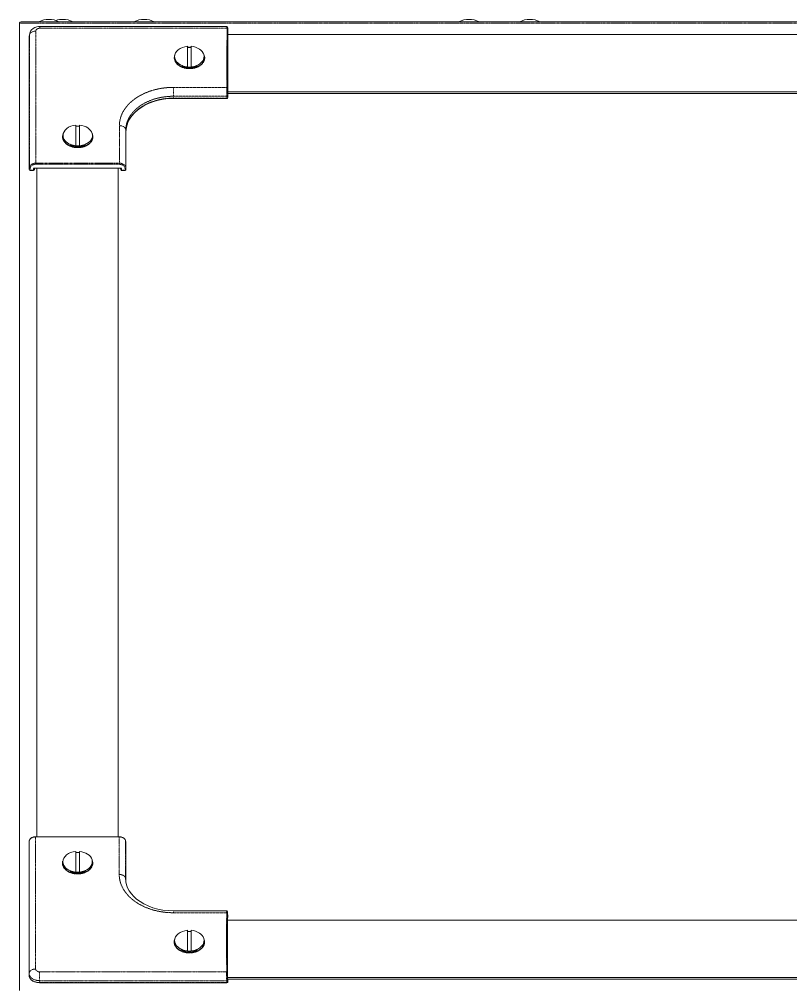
# Model space of a CAD drawing. Header units: millimetres. Extents: x 46989 to 543236, y 252623 to 526638.
# Drawn here: x 127917 to 134755, y 495613 to 504194 of the extents above; entities that cross this region are included whole.
import ezdxf

# ---------------------------------------------------------------- set-up
doc = ezdxf.new("R2010")
doc.units = ezdxf.units.MM
doc.linetypes.add('PHANTOM', pattern=[20, 10, -2, 2, -2, 2, -2])

msp = doc.modelspace()

# ---------------------------------------------------------------- linework, layer by layer
at = {"color": 7, "lineweight": 13, "ltscale": 0.000101255}
msp.add_line((127917.3, 504159.2), (127917.3, 504162.1), dxfattribs=at)
at = {"color": 7, "linetype": 'PHANTOM', "lineweight": 13, "ltscale": 0.03937}
for p, q in [((127917.3, 504159.2), (162387.3, 504159.2)), ((128098.4, 504114.7), (129755.2, 504114.7)), ((128005, 502861.1), (128005, 504034.8)), ((128006, 502878.1), (128006, 504051.1)), ((128062.8, 502918), (128062.8, 504089.6)), ((128804.3, 502918), (128062.8, 502918)), ((128804.3, 502908), (128062.8, 502908)), ((128823.1, 502874.6), (128044.1, 502874.6)), ((128004.6, 495731.5), (128004.6, 496904.5)), ((128061.4, 495769.9), (128061.4, 496941.5)), ((128061.4, 496941.5), (128802.9, 496941.5)), ((128003.6, 495715.2), (128003.6, 496888.9)), ((129753.8, 495744.8), (128096.9, 495744.8)), ((129755.9, 495666.1), (128096.9, 495666.1)), ((129756.9, 495649.1), (128096.9, 495649.1))]:
    msp.add_line(p, q, dxfattribs=at)
at = {"color": 7, "lineweight": 13, "ltscale": 0.03937}
for p, q in [((127917.3, 504159.2), (127917.3, 495579.7)), ((127939.1, 504171.9), (162365.5, 504171.9)), ((128098.4, 504131.4), (129755.9, 504131.4)), ((129112.7, 504172.2), (132353.9, 504172.2)), ((132532.7, 504172.2), (135773.9, 504172.2)), ((128005, 502860.8), (128005, 504034.6)), ((160540.9, 504060.4), (129764.4, 504060.4)), ((129764.4, 503551.3), (160540.9, 503551.3)), ((129764.6, 503537), (160540.7, 503537)), ((128813, 502872.2), (128054.2, 502872.2)), ((128072.5, 502872.2), (128072.5, 496943.6)), ((128792.5, 496943.6), (128792.5, 502872.2)), ((128061.4, 496943.6), (128802.9, 496943.6)), ((128003.5, 495714.9), (128003.5, 496888.7)), ((160540.2, 496203.7), (129763, 496203.7)), ((129756.9, 495646.8), (128096.9, 495646.8)), ((129763, 495694.6), (160540.2, 495694.6)), ((129763.8, 495680.3), (160539.3, 495680.3))]:
    msp.add_line(p, q, dxfattribs=at)
at = {"color": 7, "lineweight": 13, "ltscale": 1.10536e-05}
msp.add_line((127954.4, 504171.9), (127954.4, 504172.2), dxfattribs=at)
at = {"color": 7, "lineweight": 13, "ltscale": 0.000219811}
msp.add_line((127954.4, 504172.2), (127960.7, 504172.2), dxfattribs=at)
at = {"color": 7, "lineweight": 13, "ltscale": 0.014052}
msp.add_line((127960.7, 504172.2), (128365.4, 504172.2), dxfattribs=at)
at = {"color": 7, "lineweight": 13, "ltscale": 1.08434e-05}
for p, q in [((127960.7, 504172.2), (127960.7, 504171.9)), ((128365.4, 504172.2), (128365.4, 504171.9)), ((128367.3, 504172.2), (128367.3, 504171.9))]:
    msp.add_line(p, q, dxfattribs=at)
at = {"color": 7, "lineweight": 13, "ltscale": 0.003125}
for p, q in [((128089.1, 504172.2), (128179.1, 504172.2)), ((128933.3, 504171.9), (129023.3, 504171.9)), ((131813.3, 504172.2), (131903.3, 504172.2)), ((132353.3, 504171.9), (132443.3, 504171.9))]:
    msp.add_line(p, q, dxfattribs=at)
at = {"color": 7, "linetype": 'PHANTOM', "lineweight": 13, "ltscale": 0.000578452}
msp.add_line((128098.4, 504114.7), (128098.4, 504131.4), dxfattribs=at)
at = {"color": 7, "lineweight": 13, "ltscale": 0.002742}
for p, q in [((128179.1, 504172.2), (128258.1, 504172.2)), ((129023.3, 504171.9), (129102.3, 504171.9)), ((131903.3, 504172.2), (131982.3, 504172.2)), ((132443.3, 504171.9), (132522.3, 504171.9))]:
    msp.add_line(p, q, dxfattribs=at)
at = {"color": 7, "lineweight": 13, "ltscale": 0.000382551}
for p, q in [((128258.1, 504172.2), (128269.1, 504172.2)), ((128382.3, 504172.2), (128393.3, 504172.2)), ((129102.3, 504171.9), (129113.3, 504171.9)), ((131982.3, 504172.2), (131993.3, 504172.2)), ((132522.3, 504171.9), (132533.3, 504171.9))]:
    msp.add_line(p, q, dxfattribs=at)
at = {"color": 7, "lineweight": 13, "ltscale": 0.001148}
msp.add_line((128349.2, 504172.2), (128382.3, 504172.2), dxfattribs=at)
at = {"color": 7, "lineweight": 13, "ltscale": 6.46997e-05}
msp.add_line((128367.3, 504172.2), (128365.4, 504172.2), dxfattribs=at)
at = {"color": 7, "lineweight": 13, "ltscale": 0.019674}
msp.add_line((128367.3, 504172.2), (128933.9, 504172.2), dxfattribs=at)
at = {"color": 7, "linetype": 'PHANTOM', "lineweight": 13, "ltscale": 0.018205}
for p, q in [((129755.2, 504114.7), (129755.2, 503590.4)), ((129762.4, 504109.8), (129762.4, 503585.5)), ((129753.8, 496269.1), (129753.8, 495744.8)), ((129761, 496264.2), (129761, 495739.9))]:
    msp.add_line(p, q, dxfattribs=at)
at = {"color": 7, "lineweight": 13, "ltscale": 0.000542271}
for p, q in [((129765.5, 504096), (129764.5, 504111.6)), ((128860.7, 496889.1), (128859.7, 496904.7))]:
    msp.add_line(p, q, dxfattribs=at)
at = {"color": 7, "linetype": 'PHANTOM', "lineweight": 13, "ltscale": 0.000542275}
for p, q in [((129765.5, 504095.7), (129764.5, 504111.3)), ((128003.6, 496888.9), (128004.6, 496904.5)), ((128860.7, 496888.9), (128859.7, 496904.5))]:
    msp.add_line(p, q, dxfattribs=at)
at = {"color": 7, "linetype": 'PHANTOM', "lineweight": 13, "ltscale": 0.000566946}
for p, q in [((128006, 504051.1), (128005, 504034.8)), ((128859.7, 496570), (128860.7, 496553.7)), ((128004.6, 495731.5), (128003.6, 495715.2))]:
    msp.add_line(p, q, dxfattribs=at)
at = {"color": 7, "lineweight": 13, "ltscale": 0.000107883}
msp.add_line((128005, 504034.6), (128005.1, 504037.7), dxfattribs=at)
at = {"color": 7, "lineweight": 13, "ltscale": 0.000565863}
msp.add_line((128006.1, 504054), (128005.1, 504037.7), dxfattribs=at)
at = {"color": 7, "linetype": 'PHANTOM', "lineweight": 13, "ltscale": 0.019128}
for p, q in [((129764.4, 503540.2), (129764.4, 504091)), ((129763, 496245.4), (129763, 495694.6))]:
    msp.add_line(p, q, dxfattribs=at)
at = {"color": 7, "linetype": 'PHANTOM', "lineweight": 13, "ltscale": 0.000592931}
for p, q in [((129764.4, 504091), (129765.5, 504074)), ((129763, 496245.4), (129764.1, 496228.4))]:
    msp.add_line(p, q, dxfattribs=at)
at = {"color": 7, "linetype": 'PHANTOM', "lineweight": 13, "ltscale": 2.2529e-05}
msp.add_line((129764.4, 504090.4), (129764.4, 504091), dxfattribs=at)
at = {"color": 7, "lineweight": 13, "ltscale": 0.019098}
for p, q in [((129764.4, 503540.4), (129764.4, 504090.4)), ((129763, 496244.8), (129763, 495694.8))]:
    msp.add_line(p, q, dxfattribs=at)
at = {"color": 7, "lineweight": 13, "ltscale": 1.61689e-05}
for p, q in [((129765.5, 504095.5), (129765.5, 504096)), ((128003.5, 496888.7), (128003.6, 496889.1)), ((128860.7, 496889.1), (128860.7, 496888.7))]:
    msp.add_line(p, q, dxfattribs=at)
at = {"color": 7, "linetype": 'PHANTOM', "lineweight": 13, "ltscale": 0.00075492}
for p, q in [((129765.5, 504095.7), (129765.5, 504074)), ((129765.5, 503521.6), (129765.5, 503499.8)), ((129764.1, 496228.4), (129764.1, 496250.1)), ((129764.1, 495654.2), (129764.1, 495676))]:
    msp.add_line(p, q, dxfattribs=at)
at = {"color": 7, "lineweight": 13, "ltscale": 0.00075492}
for p, q in [((129765.5, 504095.5), (129765.5, 504073.8)), ((129765.5, 503521.3), (129765.5, 503499.6)), ((129764.1, 496228.2), (129764.1, 496249.9)), ((129764.1, 495654), (129764.1, 495675.7))]:
    msp.add_line(p, q, dxfattribs=at)
at = {"color": 7, "lineweight": 13, "ltscale": 0.001831}
for p, q in [((129408, 503954.6), (129408, 503901.9)), ((129440.5, 503901.9), (129440.5, 503954.6)), ((128418.7, 503255.4), (128418.7, 503202.6)), ((128451.3, 503202.6), (128451.3, 503255.4)), ((128417.2, 496812.7), (128417.2, 496759.9)), ((128449.8, 496759.9), (128449.8, 496812.7)), ((129408, 496113.2), (129408, 496060.4)), ((129440.5, 496060.4), (129440.5, 496113.2))]:
    msp.add_line(p, q, dxfattribs=at)
at = {"color": 7, "lineweight": 13, "ltscale": 0.004519}
for p, q in [((129408, 503901.9), (129408, 503771.8)), ((129440.5, 503771.8), (129440.5, 503901.9)), ((128418.7, 503202.6), (128418.7, 503072.5)), ((128451.3, 503072.5), (128451.3, 503202.6)), ((128417.2, 496759.9), (128417.2, 496629.8)), ((128449.8, 496629.8), (128449.8, 496759.9)), ((129408, 496060.4), (129408, 495930.3)), ((129440.5, 495930.3), (129440.5, 496060.4))]:
    msp.add_line(p, q, dxfattribs=at)
at = {"color": 7, "lineweight": 13, "ltscale": 0.001145}
for p, q in [((129390.5, 503770.8), (129359.9, 503783.1)), ((129458.1, 503770.8), (129488.7, 503783.1)), ((128401.2, 503071.5), (128370.6, 503083.8)), ((128468.8, 503071.5), (128499.4, 503083.8)), ((128399.7, 496628.8), (128369.1, 496641.1)), ((128467.3, 496628.8), (128497.9, 496641.1)), ((129390.5, 495929.3), (129359.9, 495941.6)), ((129458.1, 495929.3), (129488.7, 495941.6))]:
    msp.add_line(p, q, dxfattribs=at)
at = {"color": 7, "linetype": 'PHANTOM', "lineweight": 13, "ltscale": 0.000224625}
msp.add_line((129381.8, 503767.5), (129385.9, 503772.6), dxfattribs=at)
at = {"color": 7, "lineweight": 13, "ltscale": 2.38494e-05}
for p, q in [((129408, 503771.1), (129408, 503771.8)), ((129440.5, 503771.8), (129440.5, 503771.1)), ((128418.7, 503071.8), (128418.7, 503072.5)), ((128451.3, 503072.5), (128451.3, 503071.8)), ((129408, 495929.6), (129408, 495930.3)), ((129440.5, 495930.3), (129440.5, 495929.6))]:
    msp.add_line(p, q, dxfattribs=at)
at = {"color": 7, "linetype": 'PHANTOM', "lineweight": 13, "ltscale": 0.000209868}
msp.add_line((129424.3, 503758.4), (129424.3, 503764.5), dxfattribs=at)
at = {"color": 7, "linetype": 'PHANTOM', "lineweight": 13, "ltscale": 0.000262126}
msp.add_line((129470.5, 503768), (129465.8, 503773.9), dxfattribs=at)
at = {"color": 7, "linetype": 'PHANTOM', "lineweight": 13, "ltscale": 6.95e-05}
msp.add_line((129490.7, 503781.8), (129488.8, 503782.5), dxfattribs=at)
at = {"color": 7, "lineweight": 13, "ltscale": 3.47824e-05}
msp.add_line((129492.6, 503783.7), (129492.5, 503784.7), dxfattribs=at)
at = {"color": 7, "linetype": 'PHANTOM', "lineweight": 13, "ltscale": 0.002731}
for p, q in [((129284.3, 503590.4), (129284.3, 503511.7)), ((128096.9, 495744.8), (128096.9, 495666.1))]:
    msp.add_line(p, q, dxfattribs=at)
at = {"color": 7, "linetype": 'PHANTOM', "lineweight": 13, "ltscale": 0.016352}
for p, q in [((129755.2, 503590.4), (129284.3, 503590.4)), ((129282.8, 496269.1), (129753.8, 496269.1))]:
    msp.add_line(p, q, dxfattribs=at)
at = {"color": 7, "linetype": 'PHANTOM', "lineweight": 13, "ltscale": 0.016424}
msp.add_line((129757.3, 503511.7), (129284.3, 503511.7), dxfattribs=at)
at = {"color": 7, "linetype": 'PHANTOM', "lineweight": 13, "ltscale": 0.000590557}
for p, q in [((129284.3, 503511.7), (129284.3, 503494.7)), ((128096.9, 495666.1), (128096.9, 495649.1))]:
    msp.add_line(p, q, dxfattribs=at)
at = {"color": 7, "linetype": 'PHANTOM', "lineweight": 13, "ltscale": 0.000591588}
for p, q in [((129758.3, 503494.7), (129757.3, 503511.7)), ((128012.2, 502856), (128013.2, 502873)), ((128855, 502856), (128854, 502873))]:
    msp.add_line(p, q, dxfattribs=at)
at = {"color": 7, "lineweight": 13, "ltscale": 7.06278e-06}
msp.add_line((129764.4, 503540.2), (129764.4, 503540.4), dxfattribs=at)
at = {"color": 7, "linetype": 'PHANTOM', "lineweight": 13, "ltscale": 0.000646864}
for p, q in [((129764.4, 503540.2), (129765.5, 503521.6)), ((129763, 495694.6), (129764.1, 495676))]:
    msp.add_line(p, q, dxfattribs=at)
at = {"color": 7, "lineweight": 13, "ltscale": 7.74774e-06}
msp.add_line((129764.4, 503540.2), (129764.4, 503539.9), dxfattribs=at)
at = {"color": 7, "lineweight": 13, "ltscale": 0.000632062}
msp.add_line((129764.4, 503539.9), (129765.5, 503521.8), dxfattribs=at)
at = {"color": 7, "linetype": 'PHANTOM', "lineweight": 13, "ltscale": 0.000591591}
for p, q in [((129765.5, 503499.8), (129764.5, 503516.8)), ((128005, 502861.1), (128006, 502878.1)), ((128862.2, 502861.1), (128861.2, 502878.1)), ((129756.9, 495649.1), (129755.9, 495666.1))]:
    msp.add_line(p, q, dxfattribs=at)
at = {"color": 7, "lineweight": 13, "ltscale": 1.48142e-05}
for p, q in [((129765.5, 503521.3), (129765.5, 503521.8)), ((129764.1, 495675.7), (129764, 495676.2))]:
    msp.add_line(p, q, dxfattribs=at)
at = {"color": 7, "linetype": 'PHANTOM', "lineweight": 13, "ltscale": 0.016459}
msp.add_line((129758.3, 503494.7), (129284.3, 503494.7), dxfattribs=at)
at = {"color": 7, "linetype": 'PHANTOM', "lineweight": 13, "ltscale": 8.10999e-05}
for p, q in [((129284.3, 503494.7), (129284.3, 503492.4)), ((129758.3, 503494.7), (129758.3, 503492.4)), ((128096.9, 495646.8), (128096.9, 495649.1)), ((129756.9, 495646.8), (129756.9, 495649.1))]:
    msp.add_line(p, q, dxfattribs=at)
at = {"color": 7, "lineweight": 13, "ltscale": 0.016459}
msp.add_line((129758.3, 503492.4), (129284.3, 503492.4), dxfattribs=at)
at = {"color": 7, "linetype": 'PHANTOM', "lineweight": 13, "ltscale": 0.011563}
for p, q in [((128804.3, 503251), (128804.3, 502918)), ((128802.9, 496941.5), (128802.9, 496608.5))]:
    msp.add_line(p, q, dxfattribs=at)
at = {"color": 7, "linetype": 'PHANTOM', "lineweight": 13, "ltscale": 0.011613}
for p, q in [((128861.2, 503212.5), (128861.2, 502878.1)), ((128859.7, 496904.5), (128859.7, 496570))]:
    msp.add_line(p, q, dxfattribs=at)
at = {"color": 7, "linetype": 'PHANTOM', "lineweight": 13, "ltscale": 0.000566916}
msp.add_line((128861.2, 503212.5), (128862.2, 503196.2), dxfattribs=at)
at = {"color": 7, "linetype": 'PHANTOM', "lineweight": 13, "ltscale": 0.011638}
for p, q in [((128862.2, 503196.2), (128862.2, 502861.1)), ((128860.7, 496888.9), (128860.7, 496553.7))]:
    msp.add_line(p, q, dxfattribs=at)
at = {"color": 7, "lineweight": 13, "ltscale": 0.011638}
for p, q in [((128862.2, 503196), (128862.2, 502860.8)), ((128860.7, 496888.7), (128860.7, 496553.5))]:
    msp.add_line(p, q, dxfattribs=at)
at = {"color": 7, "lineweight": 13, "ltscale": 3.63738e-05}
msp.add_line((128366.9, 503085.3), (128367.1, 503084.3), dxfattribs=at)
at = {"color": 7, "lineweight": 13, "ltscale": 6.47447e-05}
msp.add_line((128367.5, 503085.1), (128368, 503083.3), dxfattribs=at)
at = {"color": 7, "linetype": 'PHANTOM', "lineweight": 13, "ltscale": 6.41343e-05}
msp.add_line((128501.3, 503082.5), (128499.6, 503083.2), dxfattribs=at)
at = {"color": 7, "lineweight": 13, "ltscale": 2.32731e-05}
msp.add_line((128503.3, 503084.7), (128503.2, 503085.4), dxfattribs=at)
at = {"color": 7, "linetype": 'PHANTOM', "lineweight": 13, "ltscale": 0.00028817}
msp.add_line((128391.4, 503066.8), (128396.6, 503073.3), dxfattribs=at)
at = {"color": 7, "linetype": 'PHANTOM', "lineweight": 13, "ltscale": 0.000254744}
msp.add_line((128435, 503057.8), (128435, 503065.2), dxfattribs=at)
at = {"color": 7, "linetype": 'PHANTOM', "lineweight": 13, "ltscale": 0.000280491}
msp.add_line((128481.6, 503068.3), (128476.6, 503074.6), dxfattribs=at)
at = {"color": 7, "linetype": 'PHANTOM', "lineweight": 13, "ltscale": 0.000345666}
for p, q in [((128062.8, 502918), (128062.8, 502908)), ((128804.3, 502918), (128804.3, 502908))]:
    msp.add_line(p, q, dxfattribs=at)
at = {"color": 7, "linetype": 'PHANTOM', "lineweight": 13, "ltscale": 0.001068}
for p, q in [((128012.2, 502856), (128043, 502856)), ((128824.2, 502856), (128855, 502856))]:
    msp.add_line(p, q, dxfattribs=at)
at = {"color": 7, "linetype": 'PHANTOM', "lineweight": 13, "ltscale": 8.11299e-05}
for p, q in [((128012.2, 502853.6), (128012.2, 502856)), ((128043, 502853.6), (128043, 502856)), ((128824.2, 502853.6), (128824.2, 502856)), ((128855, 502853.6), (128855, 502856))]:
    msp.add_line(p, q, dxfattribs=at)
at = {"color": 7, "lineweight": 13, "ltscale": 0.001068}
for p, q in [((128012.2, 502853.6), (128043, 502853.6)), ((128824.2, 502853.6), (128855, 502853.6))]:
    msp.add_line(p, q, dxfattribs=at)
at = {"color": 7, "linetype": 'PHANTOM', "lineweight": 13, "ltscale": 0.000646834}
for p, q in [((128044.1, 502874.6), (128043, 502856)), ((128823.1, 502874.6), (128824.2, 502856))]:
    msp.add_line(p, q, dxfattribs=at)
at = {"color": 7, "lineweight": 13, "ltscale": 0.000293974}
for p, q in [((128050.6, 502868.9), (128050.1, 502860.4)), ((128816.5, 502868.9), (128817, 502860.4))]:
    msp.add_line(p, q, dxfattribs=at)
at = {"color": 7, "lineweight": 13, "ltscale": 0.000542275}
msp.add_line((128003.6, 496889.1), (128004.6, 496904.7), dxfattribs=at)
at = {"color": 7, "linetype": 'PHANTOM', "lineweight": 13, "ltscale": 7.32152e-05}
for p, q in [((128061.4, 496941.5), (128061.4, 496943.6)), ((128802.9, 496941.5), (128802.9, 496943.6))]:
    msp.add_line(p, q, dxfattribs=at)
at = {"color": 7, "lineweight": 13, "ltscale": 2.90262e-05}
msp.add_line((128365.4, 496642.6), (128365.6, 496641.8), dxfattribs=at)
at = {"color": 7, "lineweight": 13, "ltscale": 5.56733e-05}
msp.add_line((128366, 496642.4), (128366.4, 496640.8), dxfattribs=at)
at = {"color": 7, "linetype": 'PHANTOM', "lineweight": 13, "ltscale": 5.98784e-05}
msp.add_line((128499.7, 496639.9), (128498.1, 496640.5), dxfattribs=at)
at = {"color": 7, "lineweight": 13, "ltscale": 1.80449e-05}
msp.add_line((128501.8, 496642.2), (128501.7, 496642.7), dxfattribs=at)
at = {"color": 7, "linetype": 'PHANTOM', "lineweight": 13, "ltscale": 0.000282773}
msp.add_line((128390.1, 496624.3), (128395.1, 496630.6), dxfattribs=at)
at = {"color": 7, "lineweight": 13, "ltscale": 2.38644e-05}
for p, q in [((128417.2, 496629.1), (128417.2, 496629.8)), ((128449.8, 496629.8), (128449.8, 496629.1))]:
    msp.add_line(p, q, dxfattribs=at)
at = {"color": 7, "linetype": 'PHANTOM', "lineweight": 13, "ltscale": 0.000249007}
msp.add_line((128433.5, 496615.3), (128433.5, 496622.5), dxfattribs=at)
at = {"color": 7, "linetype": 'PHANTOM', "lineweight": 13, "ltscale": 0.000275225}
msp.add_line((128480, 496625.7), (128475.1, 496631.9), dxfattribs=at)
at = {"color": 7, "lineweight": 13, "ltscale": 0.000153543}
msp.add_line((128860.8, 496549.1), (128860.7, 496553.5), dxfattribs=at)
at = {"color": 7, "linetype": 'PHANTOM', "lineweight": 13, "ltscale": 0.000578467}
msp.add_line((129282.8, 496269.1), (129282.8, 496285.8), dxfattribs=at)
at = {"color": 7, "lineweight": 13, "ltscale": 0.016374}
msp.add_line((129282.8, 496285.8), (129754.4, 496285.8), dxfattribs=at)
at = {"color": 7, "lineweight": 13, "ltscale": 0.00054229}
msp.add_line((129764, 496250.4), (129763, 496266), dxfattribs=at)
at = {"color": 7, "linetype": 'PHANTOM', "lineweight": 13, "ltscale": 0.000542271}
msp.add_line((129764.1, 496250.1), (129763, 496265.7), dxfattribs=at)
at = {"color": 7, "linetype": 'PHANTOM', "lineweight": 13, "ltscale": 2.2514e-05}
msp.add_line((129763, 496244.8), (129763, 496245.4), dxfattribs=at)
at = {"color": 7, "lineweight": 13, "ltscale": 1.6152e-05}
msp.add_line((129764.1, 496249.9), (129764, 496250.4), dxfattribs=at)
at = {"color": 7, "lineweight": 13, "ltscale": 7.8176e-05}
msp.add_line((129356.2, 495943.2), (129356.6, 495940.9), dxfattribs=at)
at = {"color": 7, "linetype": 'PHANTOM', "lineweight": 13, "ltscale": 0.000317761}
msp.add_line((129380.2, 495924), (129385.9, 495931.2), dxfattribs=at)
at = {"color": 7, "linetype": 'PHANTOM', "lineweight": 13, "ltscale": 0.000286343}
msp.add_line((129424.3, 495914.7), (129424.3, 495923), dxfattribs=at)
at = {"color": 7, "linetype": 'PHANTOM', "lineweight": 13, "ltscale": 0.000309264}
msp.add_line((129471.4, 495925.5), (129465.8, 495932.4), dxfattribs=at)
at = {"color": 7, "linetype": 'PHANTOM', "lineweight": 13, "ltscale": 8.74275e-05}
msp.add_line((129491.2, 495940.1), (129488.8, 495941), dxfattribs=at)
at = {"color": 7, "lineweight": 13, "ltscale": 5.26691e-05}
msp.add_line((129492.6, 495941.7), (129492.5, 495943.2), dxfattribs=at)
at = {"color": 7, "lineweight": 13, "ltscale": 7.07779e-06}
msp.add_line((129763, 495694.6), (129763, 495694.8), dxfattribs=at)
at = {"color": 7, "lineweight": 13, "ltscale": 7.73814e-06}
msp.add_line((129763, 495694.6), (129763, 495694.3), dxfattribs=at)
at = {"color": 7, "lineweight": 13, "ltscale": 0.000632059}
msp.add_line((129763, 495694.3), (129764, 495676.2), dxfattribs=at)
at = {"color": 7, "linetype": 'PHANTOM', "lineweight": 13, "ltscale": 0.000591603}
msp.add_line((129764.1, 495654.2), (129763, 495671.2), dxfattribs=at)
at = {"color": 7, "lineweight": 13, "ltscale": 0.03937}
for points in [[(127917.3, 504162.1), (127924.8, 504167.5), (127932.7, 504171), (127939.1, 504171.9)], [(128006.1, 504054), (128009.3, 504071.3), (128016.4, 504087.6), (128026.4, 504101.2), (128040.3, 504113.5), (128055.6, 504122.3), (128071.4, 504127.9), (128087.6, 504130.8), (128098.4, 504131.4)], [(129764.5, 504111.6), (129763.5, 504123.5), (129761.7, 504128.4), (129757.8, 504131.1), (129755.9, 504131.4)], [(129425.7, 503758.4), (129405, 503760.3), (129385.7, 503765.9), (129370.3, 503774), (129359.2, 503783.3)], [(129425.7, 503758.4), (129447.7, 503760.5), (129466.6, 503766.3), (129481.7, 503774.4), (129493.4, 503784.6), (129494.1, 503785.4)], [(128862.2, 503196), (128863.2, 503216.9), (128866.4, 503237.8), (128871.7, 503258.4), (128879, 503278.8), (128888.4, 503298.7), (128899.8, 503318.2), (128913.2, 503337.1), (128936.8, 503364.1), (128964.4, 503389.2), (128995.7, 503412.2), (129030.4, 503432.7), (129068, 503450.5), (129108.2, 503465.3), (129150.4, 503477.1), (129194.1, 503485.5), (129239, 503490.7), (129284.3, 503492.4)], [(128435, 503057.8), (128414.3, 503059.7), (128395.1, 503065.3), (128379.7, 503073.3), (128367.8, 503083.4), (128365.8, 503085.8)], [(128435, 503057.8), (128455.7, 503059.7), (128474.9, 503065.3), (128490.2, 503073.3), (128502.1, 503083.4), (128504.2, 503085.8)], [(128061.4, 496943.6), (128043.4, 496941.5), (128028.3, 496936.1), (128016.7, 496928.2), (128009, 496918.8), (128004.9, 496907.9), (128004.6, 496904.7)], [(128802.9, 496943.6), (128820.8, 496941.5), (128836, 496936.1), (128847.6, 496928.2), (128855.3, 496918.8), (128859.3, 496907.9), (128859.7, 496904.7)], [(128364.5, 496643), (128375.6, 496632.6), (128390.3, 496624.2), (128408.9, 496618), (128428, 496615.4)], [(128433.5, 496615.3), (128455.4, 496617.4), (128474.4, 496623.2), (128489.5, 496631.3), (128501.1, 496641.4), (128502.5, 496643)], [(129282.8, 496285.8), (129235.9, 496287.5), (129189.5, 496292.9), (129144.3, 496301.6), (129100.9, 496313.7), (129059.9, 496328.8), (129021.8, 496346.8), (128987.1, 496367.4), (128956.1, 496390.1), (128931.8, 496412), (128910.1, 496436), (128891.2, 496462.6), (128876.8, 496489.9), (128866.9, 496517.5), (128861.4, 496544.1), (128860.1, 496556.9)], [(129763, 496266), (129762, 496277.9), (129760.3, 496282.8), (129756.3, 496285.5), (129754.4, 496285.8)], [(129354, 495944.1), (129364.5, 495933.5), (129378.7, 495924.7), (129397, 495918.1), (129417.3, 495915), (129418.7, 495914.9)], [(129424.3, 495914.7), (129446.2, 495916.9), (129465.2, 495922.6), (129480.3, 495930.7), (129491.9, 495940.9), (129494.5, 495944.1)], [(128096.9, 495646.8), (128074.3, 495648.8), (128053, 495654.7), (128036.7, 495662.7), (128022.9, 495673.2), (128012.5, 495685.7), (128006.7, 495697.4), (128003.8, 495709.9), (128003.5, 495714.9)]]:
    msp.add_lwpolyline(points, dxfattribs=at)
at = {"color": 7, "linetype": 'PHANTOM', "lineweight": 13, "ltscale": 0.03937}
for points in [[(129755.9, 504131.4), (129755.8, 504131.4), (129755.8, 504131.3), (129755.7, 504131.1), (129755.6, 504130.5), (129755.2, 504114.7)], [(129764.5, 504111.3), (129764.2, 504116), (129763.3, 504123.8), (129763.2, 504124.2), (129763.1, 504124.3), (129763.1, 504124.4), (129763.1, 504124.4), (129763, 504124.3), (129763, 504124.3), (129762.9, 504123.8), (129762.7, 504122), (129762.4, 504109.8)], [(128006, 502878.1), (128007.1, 502884.4), (128009.4, 502890.5), (128013, 502896.3), (128017.7, 502901.6), (128028, 502909.3), (128040.4, 502914.6), (128054, 502917.5), (128062.8, 502918)], [(128804.3, 502918), (128818.6, 502916.7), (128832, 502912.7), (128843.9, 502906.3), (128849.7, 502901.4), (128854.6, 502895.8), (128858, 502890.1), (128860.2, 502884), (128861.2, 502878.1)], [(128804.3, 502908), (128820.1, 502906.1), (128834.2, 502900.7), (128840.5, 502896.6), (128845.6, 502891.7), (128849.4, 502886.8), (128852.1, 502881.5), (128854, 502873)], [(128044.1, 502874.6), (128048.5, 502868.8), (128049.5, 502868.1), (128049.9, 502868), (128050.2, 502868), (128050.4, 502868.2), (128050.6, 502868.8), (128050.6, 502868.9)], [(128004.6, 496904.5), (128005.6, 496910.2), (128007.8, 496915.7), (128011.4, 496921.3), (128016.2, 496926.3), (128026.6, 496933.4), (128039, 496938.4), (128052.5, 496941), (128061.4, 496941.5)], [(128802.9, 496941.5), (128817.1, 496940.3), (128830.5, 496936.6), (128842.4, 496930.6), (128848.4, 496926), (128853.4, 496920.6), (128856.6, 496915.4), (128858.8, 496909.9), (128859.7, 496904.5)], [(129753.8, 496269.1), (129754.1, 496284.2), (129754.3, 496285.6), (129754.4, 496285.7), (129754.4, 496285.7), (129754.4, 496285.8)], [(129761, 496264.2), (129761.2, 496275.7), (129761.4, 496278.3), (129761.5, 496278.6), (129761.5, 496278.7), (129761.6, 496278.8), (129761.6, 496278.8), (129761.7, 496278.8), (129761.7, 496278.7), (129761.7, 496278.6), (129762, 496277.6), (129763, 496265.7)]]:
    msp.add_lwpolyline(points, dxfattribs=at)
at = {"color": 7, "lineweight": 13, "ltscale": 0.03937}
for centre, radius, start, end in [((128179.1, 503995.5), 198.3, 90, 116.99147), ((128179.1, 503995.5), 198.3, 63.00853, 90), ((128303.3, 503995.5), 198.3, 90, 108.25295), ((128303.3, 503995.5), 198.3, 63.00853, 90), ((129023.3, 503995.2), 198.3, 90, 116.99147), ((129023.3, 503995.2), 198.3, 63.00853, 90), ((131903.3, 503995.5), 198.3, 90, 116.99147), ((131903.3, 503995.5), 198.3, 63.00853, 90), ((132443.3, 503995.2), 198.3, 90, 116.99147), ((132443.3, 503995.2), 198.3, 63.00853, 90), ((127960.7, 504128.8), 43.4, 90, 96.87367), ((129758.3, 504073.8), 7.2, 327.90659, 359.99465), ((129443.9, 503806.2), 49.7, 320.92613, 331.74502), ((129447, 503801.7), 46.1, 328.89087, 336.44251), ((129758.3, 503499.6), 7.2, 270, 359.99465), ((128454.4, 503107), 49.9, 320.09844, 331.72245), ((128457.7, 503102.4), 46.1, 328.73759, 336.44008), ((128012.2, 502860.8), 7.2, 180.00535, 270), ((128043, 502860.8), 7.2, 270, 356.60945), ((128054.7, 502868.2), 4.09, 96.2248, 170.43646), ((128812.5, 502868.2), 4.08, 9.58534, 83.83464), ((128824.2, 502860.8), 7.2, 183.39056, 270), ((128855, 502860.8), 7.2, 270, 359.99465), ((128453.1, 496664.2), 49.7, 320.71839, 331.73952), ((128456.3, 496659.7), 46, 329.22932, 336.44769), ((129756.9, 496228.2), 7.2, 327.9142, 359.98721), ((129387.4, 495950.5), 31.6, 193.91089, 200.02907), ((129442.7, 495965.5), 51.1, 316.69661, 331.61012), ((129446.3, 495960.6), 46.9, 325.92391, 336.38554), ((129756.9, 495654), 7.2, 270, 359.99465)]:
    msp.add_arc(centre, radius, start, end, dxfattribs=at)
at = {"color": 7, "linetype": 'PHANTOM', "lineweight": 13, "ltscale": 0.03937}
for centre, radius, start, end in [((131599.4, 503599.8), 1844.2, 180.29281, 182.73726), ((131170.1, 503593.8), 1407.7, 180.33577, 183.13332), ((131596.7, 495754.2), 1843, 180.29196, 182.73805), ((131168.6, 495748.2), 1407.7, 180.33577, 183.13332)]:
    msp.add_arc(centre, radius, start, end, dxfattribs=at)
for centre, major_axis, ratio, start_param, end_param in [((128098.4, 504089.6), (35.5, 0), 0.707107, 1.570796, 3.141593), ((129755.2, 504109.6), (-7.2, 0), 0.707106, 3.185226, 4.712389), ((129757.3, 504111.1), (7.19, 0.46), 0.736577, 6.237567, 6.283306), ((128098.4, 504034.8), (93.4, 0), 0.707107, 3.097918, 3.141593), ((128012.2, 504034.6), (-7.2, 0), 0.707106, 6.239552, 6.283317), ((128062.8, 504049.3), (56.9, 0), 0.707106, 1.570796, 3.097959), ((128098.4, 504051.1), (92.4, 0), 0.707107, 3.097918, 3.141593), ((129758.3, 504073.8), (7.19, 0.46), 0.736577, 5.67773, 6.237567), ((129758.3, 504095.5), (7.19, 0.46), 0.736577, 6.237567, 6.283306), ((129758.3, 504095.5), (7.2, 0), 0.707106, 6.283053, 6.326819), ((129758.3, 504073.8), (-7.2, 0), 0.707106, 3.141461, 3.185226), ((129425.7, 503851.6), (134.7, 0), 0.707107, 1.460522, 1.702927), ((129425.7, 503851.6), (134.7, 0), 0.707107, 2.899392, 6.702851), ((129425.7, 503850.1), (129.7, 0), 0.707107, 3.184636, 6.397516), ((129425.7, 503815.7), (81.1, 0), 0.707107, 3.7366, 5.731742), ((129284.3, 503251), (480, 0), 0.707107, 1.570796, 3.141593), ((129755.2, 503585.3), (-7.2, 0), 0.707106, 3.185226, 4.712389), ((129284.3, 503212.5), (423.1, 0), 0.707107, 1.570796, 3.141593), ((129757.3, 503516.6), (-7.19, -0.43), 0.674949, 1.530886, 3.099779), ((129758.3, 503521.3), (7.19, 0.43), 0.674949, 6.241372, 6.283307), ((129758.3, 503521.3), (-7.2, 0), 0.707106, 3.141461, 3.185226), ((129284.3, 503196.2), (422.1, 0), 0.707107, 1.570796, 3.141593), ((129758.3, 503499.6), (7.19, 0.43), 0.674949, 4.672478, 6.241372), ((129758.3, 503499.6), (-7.2, 0), 0.707106, 3.141461, 3.185226), ((128804.3, 503210.8), (-56.9, 0), 0.707106, 3.185226, 4.712389), ((128435, 503151), (134.7, 0), 0.707107, 2.83048, 6.594256), ((128435, 503151), (134.7, 0), 0.707107, 1.449599, 1.691989), ((128855, 503196), (-7.2, 0), 0.707106, 3.141461, 3.185226), ((128435, 503149.5), (129.7, 0), 0.707107, 3.095996, 6.328738), ((128435, 503115.2), (81.1, 0), 0.707107, 3.672394, 5.752371), ((128062.8, 502871.4), (49.7, 0), 0.737979, 1.570798, 3.09796), ((128012.2, 502860.8), (-7.19, 0.43), 0.674949, 0.041813, 1.610707), ((128012.2, 502860.8), (-7.2, 0), 0.707106, 6.239552, 6.283317), ((128013.2, 502877.8), (-7.19, 0.43), 0.674949, 0.041813, 1.610707), ((128043, 502860.8), (7.19, -0.43), 0.674949, 4.7523, 6.283063), ((128044.1, 502879.4), (13.7, -5.9), 0.302617, 4.842116, 5.671109), ((128823.1, 502879.4), (13.7, 5.9), 0.302618, 3.753666, 4.582648), ((128823.1, 502879.4), (-6.2, -11.4), 0.18987, 5.988371, 7.519224), ((128824.2, 502860.8), (-7.19, -0.43), 0.674949, 0.000122, 1.530886), ((128854, 502877.8), (7.19, 0.43), 0.674949, 4.672478, 6.241372), ((128855, 502860.8), (7.19, 0.43), 0.674949, 4.672478, 6.241372), ((128855, 502860.8), (-7.2, 0), 0.707106, 3.141461, 3.185226), ((128011.8, 496904.3), (7.19, -0.46), 0.736577, 3.141472, 3.187211), ((128852.5, 496904.3), (-7.19, -0.46), 0.736577, 3.095974, 3.141713), ((128010.7, 496888.7), (-7.2, 0), 0.707106, 6.239552, 6.283317), ((128010.7, 496888.7), (7.19, -0.46), 0.736577, 3.141472, 3.187211), ((128853.5, 496888.7), (7.19, 0.46), 0.736577, 6.237567, 6.283306), ((128853.5, 496888.7), (-7.2, 0), 0.707106, 3.141461, 3.185226), ((128433.5, 496708.5), (134.7, 0), 0.707107, 2.828164, 6.596623), ((128433.5, 496708.5), (134.7, 0), 0.707107, 1.449602, 1.69199), ((128433.5, 496707), (129.7, 0), 0.707107, 3.141593, 6.327474), ((128433.5, 496707), (129.7, 0), 0.707107, 3.097304, 3.141593), ((128433.5, 496672.7), (81.1, 0), 0.707107, 3.677757, 4.644093), ((128433.5, 496672.7), (81.1, 0), 0.707107, 4.712389, 5.747021), ((128802.9, 496568.3), (-56.9, 0), 0.707106, 3.185226, 4.712389), ((129282.8, 496608.5), (480, 0), 0.707107, 3.141593, 4.712389), ((129282.8, 496570), (423.1, 0), 0.707107, 3.141593, 3.185402), ((129282.8, 496553.7), (422.1, 0), 0.707107, 3.141593, 3.157037), ((128853.5, 496553.5), (-7.2, 0), 0.707106, 3.141461, 3.185226), ((129753.8, 496264), (-7.2, 0), 0.707106, 3.185226, 4.712389), ((129755.9, 496265.5), (7.19, 0.46), 0.736577, 6.237567, 6.283306), ((129756.9, 496228.2), (-7.19, -0.46), 0.736577, 2.536137, 3.095974), ((129756.9, 496249.9), (7.19, 0.46), 0.736577, 6.237567, 6.283306), ((129756.9, 496249.9), (7.2, 0), 0.707106, 6.283053, 6.326819), ((129756.9, 496228.2), (7.2, 0), 0.707106, 6.283053, 6.326819), ((129424.3, 496007.9), (134.7, 0), 0.707107, 3.141591, 6.582812), ((129424.3, 496007.9), (134.7, 0), 0.707107, 2.841973, 3.141593), ((129424.3, 496006.4), (129.7, 0), 0.707107, 3.141593, 6.335688), ((129424.3, 496006.4), (129.7, 0), 0.707107, 3.08909, 3.141593), ((129424.3, 495972.1), (81.1, 0), 0.707107, 3.643653, 4.644093), ((129424.3, 495972.1), (81.1, 0), 0.707107, 4.712389, 5.781125), ((128010.7, 495714.9), (-7.2, 0), 0.707106, 6.239552, 6.283317), ((128096.9, 495715.2), (93.4, 0), 0.707107, 3.141593, 4.712389), ((128061.4, 495729.7), (56.9, 0), 0.707106, 1.570796, 3.097959), ((128096.9, 495731.5), (92.4, 0), 0.707107, 3.141593, 4.712389), ((128096.9, 495769.9), (35.5, 0), 0.707107, 3.141593, 4.71239), ((129753.8, 495739.7), (-7.2, 0), 0.707106, 3.185226, 4.712389), ((129755.9, 495671), (-7.19, -0.43), 0.674949, 1.530886, 3.099779), ((129756.9, 495654), (-7.19, -0.43), 0.674949, 1.530886, 3.099779), ((129756.9, 495675.7), (7.19, 0.43), 0.674949, 6.241372, 6.283307), ((129756.9, 495675.7), (7.2, 0), 0.707106, 6.283053, 6.326819), ((129756.9, 495654), (7.2, 0), 0.707106, 6.283053, 6.326819)]:
    msp.add_ellipse(centre, major_axis=major_axis, ratio=ratio, start_param=start_param, end_param=end_param, dxfattribs=at)
at = {"color": 7, "lineweight": 13, "ltscale": 0.03937}
for centre, major_axis, start_param, end_param in [((129424.3, 503863.2), (-130.3, 0), 4.837717, 6.283185), ((129424.3, 503857.6), (123.5, 0), 1.438484, 1.703108), ((129424.3, 503863.2), (-130.3, 0), 2.087659, 4.587061), ((129424.3, 503863.2), (-130.3, 0), 6.283185, 7.337119), ((129424.3, 503863.2), (-130.3, 0), 1.053934, 1.445468), ((129424.3, 503812.8), (-68.4, 0), 1.053934, 2.087659), ((129424.3, 503857.6), (123.5, 0), 4.580077, 4.844701), ((129424.3, 503863.2), (-130.3, 0), 1.696124, 2.087659), ((128435, 503163.9), (-130.3, 0), 4.837717, 6.283185), ((128435, 503163.9), (-130.3, 0), 2.087659, 4.587061), ((128435, 503163.9), (-130.3, 0), 6.283185, 7.337119), ((128435, 503158.3), (123.5, 0), 1.438484, 1.703108), ((128435, 503163.9), (-130.3, 0), 1.053934, 1.445468), ((128435, 503163.9), (-130.3, 0), 1.696124, 2.087659), ((128435, 503113.5), (-68.4, 0), 1.053934, 2.087659), ((128435, 503158.3), (123.5, 0), 4.580077, 4.844701), ((128433.5, 496721.2), (-130.3, 0), 4.837717, 6.283185), ((128433.5, 496721.2), (-130.3, 0), 2.087659, 4.587061), ((128433.5, 496715.6), (123.5, 0), 1.438484, 1.703108), ((128433.5, 496721.2), (-130.3, 0), 0, 1.053934), ((128433.5, 496721.2), (-130.3, 0), 1.053934, 1.445468), ((128433.5, 496721.2), (-130.3, 0), 1.696124, 2.087659), ((128433.5, 496670.8), (-68.4, 0), 1.053934, 2.087659), ((128433.5, 496715.6), (123.5, 0), 4.580077, 4.844701), ((129424.3, 496021.7), (-130.3, 0), 4.837717, 6.283185), ((129424.3, 496016.2), (123.5, 0), 1.438484, 1.703108), ((129424.3, 496021.7), (-130.3, 0), 2.087659, 4.587061), ((129424.3, 496021.7), (-130.3, 0), 6.283185, 7.337119), ((129424.3, 496021.7), (-130.3, 0), 1.053934, 1.445468), ((129424.3, 495971.4), (-68.4, 0), 1.053934, 2.087659), ((129424.3, 496016.2), (123.5, 0), 4.580077, 4.844701), ((129424.3, 496021.7), (-130.3, 0), 1.696124, 2.087659)]:
    msp.add_ellipse(centre, major_axis=major_axis, ratio=0.707107, start_param=start_param, end_param=end_param, dxfattribs=at)

doc.saveas('drawing.dxf')
